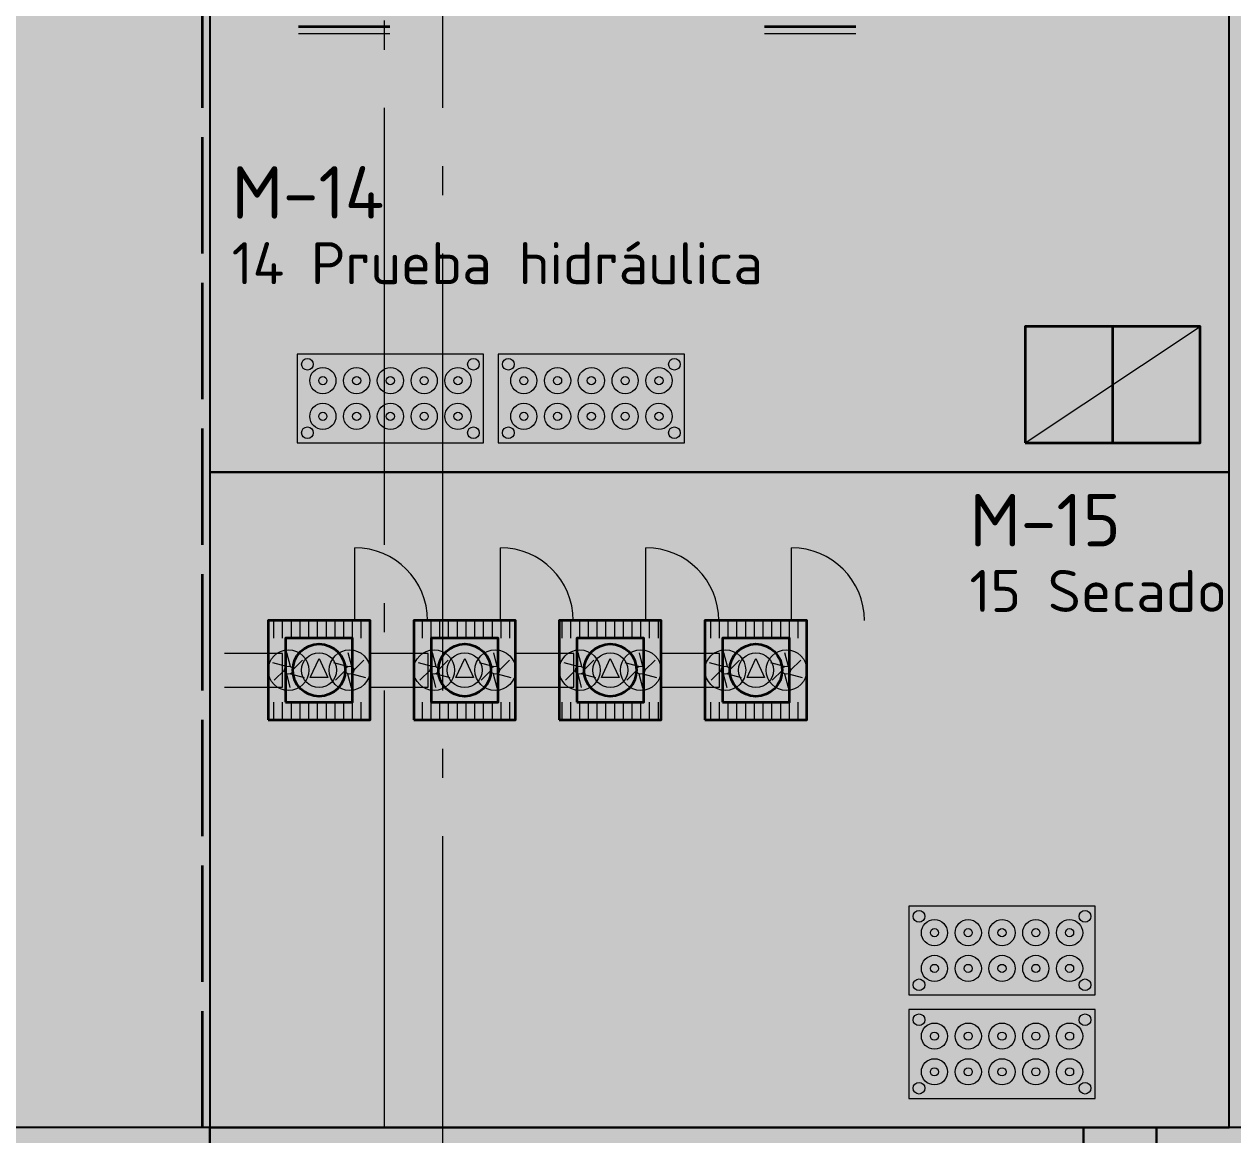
# Model space of a CAD drawing. Header units: millimetres. Extents: x 0 to 1189, y 0 to 841.
# Drawn here: x 349.62 to 391.12, y 529.25 to 567.38 of the extents above; entities that cross this region are included whole.
import ezdxf
from ezdxf.enums import TextEntityAlignment as Align

# ---------------------------------------------------------------- set-up
doc = ezdxf.new("R2010")
doc.units = ezdxf.units.MM
doc.linetypes.add('IRAM-E-TRAZOS', pattern=[5, 4, -1])
doc.linetypes.add('IRAM-F-TRAZO-PUNTO', pattern=[20, 15, -2, 1, -2])
for name, color, linetype, lineweight in [('A-EJE', 1, 'IRAM-F-TRAZO-PUNTO', 18), ('A-EQUIPO-FINO', 8, 'CONTINUOUS', 13), ('A-EQUIPO-OCULTO', 8, 'IRAM-E-TRAZOS', 13), ('A-EQUIPO-RELLENO', 9, 'CONTINUOUS', 13), ('A-RELLENO', 9, 'CONTINUOUS', 13), ('A-SECTOR', 1, 'CONTINUOUS', 25), ('A-SECTOR-TXT', 1, 'CONTINUOUS', 25)]:
    doc.layers.add(name, color=color, linetype=linetype, lineweight=lineweight)
for name, color, linetype, lineweight, true_color in [('A-EQUIPO', 30, 'CONTINUOUS', 35, 0xe67800), ('A-PASILLO', 2, 'IRAM-E-TRAZOS', 35, 0xd7a500), ('A-SENDA', 2, 'CONTINUOUS', 25, 0xd7a500)]:
    doc.layers.add(name, color=color, linetype=linetype, lineweight=lineweight, true_color=true_color)
doc.styles.add('ISO3098', font='isocpeur.ttf')

msp = doc.modelspace()

# ---------------------------------------------------------------- hatches: boundary and pattern name
at = {"layer": 'A-EQUIPO-FINO'}
h = msp.add_hatch(dxfattribs=at)
h.set_pattern_fill('ANSI31', scale=0.0944882, angle=45)
h.paths.add_polyline_path([(358, 546.3), (361.5, 546.3), (361.5, 546.9), (358, 546.9)])
h = msp.add_hatch(dxfattribs=at)
h.set_pattern_fill('ANSI31', scale=0.0944882, angle=45)
h.paths.add_polyline_path([(363, 546.3), (366.5, 546.3), (366.5, 546.9), (363, 546.9)])
h = msp.add_hatch(dxfattribs=at)
h.set_pattern_fill('ANSI31', scale=0.0944882, angle=45)
h.paths.add_polyline_path([(368, 546.3), (371.5, 546.3), (371.5, 546.9), (368, 546.9)])
h = msp.add_hatch(dxfattribs=at)
h.set_pattern_fill('ANSI31', scale=0.0944882, angle=45)
h.paths.add_polyline_path([(373, 546.3), (376.5, 546.3), (376.5, 546.9), (373, 546.9)])
h = msp.add_hatch(dxfattribs=at)
h.set_pattern_fill('ANSI31', scale=0.0944882, angle=45)
h.paths.add_polyline_path([(358, 543.5), (361.5, 543.5), (361.5, 544.1), (358, 544.1)])
h = msp.add_hatch(dxfattribs=at)
h.set_pattern_fill('ANSI31', scale=0.0944882, angle=45)
h.paths.add_polyline_path([(363, 543.5), (366.5, 543.5), (366.5, 544.1), (363, 544.1)])
h = msp.add_hatch(dxfattribs=at)
h.set_pattern_fill('ANSI31', scale=0.0944882, angle=45)
h.paths.add_polyline_path([(368, 543.5), (371.5, 543.5), (371.5, 544.1), (368, 544.1)])
h = msp.add_hatch(dxfattribs=at)
h.set_pattern_fill('ANSI31', scale=0.0944882, angle=45)
h.paths.add_polyline_path([(373, 543.5), (376.5, 543.5), (376.5, 544.1), (373, 544.1)])
at = {"layer": 'A-EQUIPO-RELLENO', "true_color": 0xc8e1fa}
h = msp.add_hatch(color=7, dxfattribs=at)
h.dxf.hatch_style = 1
h.paths.add_polyline_path([(384, 553), (390, 553), (390, 557), (384, 557)])
at = {"layer": 'A-EQUIPO-RELLENO', "true_color": 0xeeeeee}
h = msp.add_hatch(color=7, dxfattribs=at)
h.dxf.hatch_style = 1
h.paths.add_polyline_path([(359, 553), (365.4, 553), (365.4, 556.05), (359, 556.05)])
h = msp.add_hatch(color=7, dxfattribs=at)
h.dxf.hatch_style = 1
h.paths.add_polyline_path([(365.9, 553), (372.3, 553), (372.3, 556.05), (365.9, 556.05)])
at = {"layer": 'A-EQUIPO-RELLENO', "true_color": 0xfad7c8}
h = msp.add_hatch(color=7, dxfattribs=at)
h.dxf.hatch_style = 1
h.paths.add_polyline_path([(358, 543.5), (361.5, 543.5), (361.5, 546.9), (358, 546.9)])
h = msp.add_hatch(color=7, dxfattribs=at)
h.dxf.hatch_style = 1
h.paths.add_polyline_path([(363, 543.5), (366.5, 543.5), (366.5, 546.9), (363, 546.9)])
h = msp.add_hatch(color=7, dxfattribs=at)
h.dxf.hatch_style = 1
h.paths.add_polyline_path([(368, 543.5), (371.5, 543.5), (371.5, 546.9), (368, 546.9)])
h = msp.add_hatch(color=7, dxfattribs=at)
h.dxf.hatch_style = 1
h.paths.add_polyline_path([(373, 543.5), (376.5, 543.5), (376.5, 546.9), (373, 546.9)])
at = {"layer": 'A-EQUIPO-RELLENO', "true_color": 0xfff5ee}
h = msp.add_hatch(color=7, dxfattribs=at)
h.dxf.hatch_style = 1
h.paths.add_polyline_path([(358.6, 544.1), (360.9, 544.1), (360.9, 546.3), (358.6, 546.3)])
h = msp.add_hatch(color=7, dxfattribs=at)
h.dxf.hatch_style = 1
h.paths.add_polyline_path([(363.6, 544.1), (365.9, 544.1), (365.9, 546.3), (363.6, 546.3)])
h = msp.add_hatch(color=7, dxfattribs=at)
h.dxf.hatch_style = 1
h.paths.add_polyline_path([(368.6, 544.1), (370.9, 544.1), (370.9, 546.3), (368.6, 546.3)])
h = msp.add_hatch(color=7, dxfattribs=at)
h.dxf.hatch_style = 1
h.paths.add_polyline_path([(373.6, 544.1), (375.9, 544.1), (375.9, 546.3), (373.6, 546.3)])
at = {"layer": 'A-EQUIPO-RELLENO', "true_color": 0xeeeeee}
h = msp.add_hatch(color=7, dxfattribs=at)
h.dxf.hatch_style = 1
h.paths.add_polyline_path([(380, 534.05), (386.4, 534.05), (386.4, 537.1), (380, 537.1)])
h = msp.add_hatch(color=7, dxfattribs=at)
h.dxf.hatch_style = 1
h.paths.add_polyline_path([(380, 530.5), (386.4, 530.5), (386.4, 533.55), (380, 533.55)])
at = {"layer": 'A-RELLENO', "true_color": 0xf6f6f6}
h = msp.add_hatch(color=7, dxfattribs=at)
h.dxf.hatch_style = 1
h.paths.add_polyline_path([(348.5, 529.5), (356, 529.5), (356, 609.5), (348.5, 609.5)])
h = msp.add_hatch(color=7, dxfattribs=at)
h.dxf.hatch_style = 1
h.paths.add_polyline_path([(391, 529.5), (398.5, 529.5), (398.5, 609.5), (391, 609.5)])
at = {"layer": 'A-RELLENO', "true_color": 0xfde4c8}
h = msp.add_hatch(color=7, dxfattribs=at)
h.dxf.hatch_style = 1
h.paths.add_polyline_path([(356, 552), (391, 552), (391, 574.5), (356, 574.5)])
h = msp.add_hatch(color=7, dxfattribs=at)
h.dxf.hatch_style = 1
h.paths.add_polyline_path([(356, 529.5), (391, 529.5), (391, 552), (356, 552)])
at = {"layer": 'A-RELLENO', "true_color": 0xfff4b4}
h = msp.add_hatch(color=7, dxfattribs=at)
h.dxf.hatch_style = 1
h.paths.add_polyline_path([(348.5, 484.5), (356, 484.5), (356, 529.5), (348.5, 529.5)])
at = {"layer": 'A-RELLENO', "true_color": 0xf8d9c0}
h = msp.add_hatch(color=7, dxfattribs=at)
h.dxf.hatch_style = 1
h.paths.add_polyline_path([(356, 512), (386, 512), (386, 529.5), (356, 529.5)])
h = msp.add_hatch(color=7, dxfattribs=at)
h.dxf.hatch_style = 1
h.paths.add_polyline_path([(386, 484.5), (388.5, 484.5), (388.5, 529.5), (386, 529.5)])
h = msp.add_hatch(color=7, dxfattribs=at)
h.dxf.hatch_style = 1
h.paths.add_polyline_path([(388.5, 509.5), (428.5, 509.5), (428.5, 529.5), (388.5, 529.5)])

# ---------------------------------------------------------------- linework, layer by layer
at = {"layer": 'A-EJE'}
for p, q in [((364, 364.5), (364, 707)), ((362, 369.5), (362, 622.5)), ((358.5, 545.778), (356.5, 545.778)), ((358.5, 544.622), (358.5, 545.778)), ((363.5, 545.778), (361.5, 545.778)), ((363.5, 544.622), (363.5, 545.778)), ((368.5, 545.778), (366.5, 545.778)), ((368.5, 544.622), (368.5, 545.778)), ((373.5, 545.778), (371.5, 545.778)), ((373.5, 544.622), (373.5, 545.778)), ((356.5, 544.622), (358.5, 544.622)), ((361.5, 544.622), (363.5, 544.622)), ((366.5, 544.622), (368.5, 544.622)), ((371.5, 544.622), (373.5, 544.622))]:
    msp.add_line(p, q, dxfattribs=at)
at = {"layer": 'A-EQUIPO'}
for p, q in [((359.045, 567.3), (362.182, 567.3)), ((375.046, 567.3), (378.182, 567.3)), ((387, 553), (387, 557))]:
    msp.add_line(p, q, dxfattribs=at)
for points in [[(384, 553), (390, 553), (390, 557), (384, 557)], [(358, 543.5), (361.5, 543.5), (361.5, 546.9), (358, 546.9)], [(363, 543.5), (366.5, 543.5), (366.5, 546.9), (363, 546.9)], [(368, 543.5), (371.5, 543.5), (371.5, 546.9), (368, 546.9)], [(373, 543.5), (376.5, 543.5), (376.5, 546.9), (373, 546.9)], [(358.6, 544.1), (360.9, 544.1), (360.9, 546.3), (358.6, 546.3)], [(363.6, 544.1), (365.9, 544.1), (365.9, 546.3), (363.6, 546.3)], [(368.6, 544.1), (370.9, 544.1), (370.9, 546.3), (368.6, 546.3)], [(373.6, 544.1), (375.9, 544.1), (375.9, 546.3), (373.6, 546.3)]]:
    msp.add_lwpolyline(points, close=True, dxfattribs=at)
for centre in [(359.75, 545.2), (364.75, 545.2), (369.75, 545.2), (374.75, 545.2)]:
    msp.add_circle(centre, 0.9, dxfattribs=at)
at = {"layer": 'A-EQUIPO-FINO'}
for p, q in [((384, 553), (390, 557)), ((360.975, 546.9), (360.975, 549.4)), ((365.975, 546.9), (365.975, 549.4)), ((370.975, 546.9), (370.975, 549.4)), ((375.975, 546.9), (375.975, 549.4))]:
    msp.add_line(p, q, dxfattribs=at)
for points in [[(359, 553), (365.4, 553), (365.4, 556.05), (359, 556.05)], [(365.9, 553), (372.3, 553), (372.3, 556.05), (365.9, 556.05)], [(359.45, 544.95), (359.75, 545.6), (360.05, 544.95)], [(364.45, 544.95), (364.75, 545.6), (365.05, 544.95)], [(369.45, 544.95), (369.75, 545.6), (370.05, 544.95)], [(374.45, 544.95), (374.75, 545.6), (375.05, 544.95)], [(380, 534.05), (386.4, 534.05), (386.4, 537.1), (380, 537.1)], [(380, 530.5), (386.4, 530.5), (386.4, 533.55), (380, 533.55)]]:
    msp.add_lwpolyline(points, close=True, dxfattribs=at)
for points in [[(358.77, 545.321), (358.648, 545.793)], [(360.87, 545.321), (360.748, 545.793)], [(363.77, 545.321), (363.648, 545.793)], [(365.87, 545.321), (365.748, 545.793)], [(368.77, 545.321), (368.648, 545.793)], [(370.87, 545.321), (370.748, 545.793)], [(373.77, 545.321), (373.648, 545.793)], [(375.87, 545.321), (375.748, 545.793)], [(358.63, 545.321), (358.161, 545.451)], [(358.84, 545.2), (359.187, 545.541)], [(360.73, 545.321), (360.261, 545.451)], [(360.94, 545.2), (361.287, 545.541)], [(363.63, 545.321), (363.161, 545.451)], [(363.84, 545.2), (364.187, 545.541)], [(365.73, 545.321), (365.261, 545.451)], [(365.94, 545.2), (366.287, 545.541)], [(368.63, 545.321), (368.161, 545.451)], [(368.84, 545.2), (369.187, 545.541)], [(370.73, 545.321), (370.261, 545.451)], [(370.94, 545.2), (371.287, 545.541)], [(373.63, 545.321), (373.161, 545.451)], [(373.84, 545.2), (374.187, 545.541)], [(375.73, 545.321), (375.261, 545.451)], [(375.94, 545.2), (376.287, 545.541)], [(358.56, 545.2), (358.213, 544.859)], [(358.63, 545.079), (358.752, 544.607)], [(358.77, 545.079), (359.239, 544.949)], [(360.66, 545.2), (360.313, 544.859)], [(360.73, 545.079), (360.852, 544.607)], [(360.87, 545.079), (361.339, 544.949)], [(363.56, 545.2), (363.213, 544.859)], [(363.63, 545.079), (363.752, 544.607)], [(363.77, 545.079), (364.239, 544.949)], [(365.66, 545.2), (365.313, 544.859)], [(365.73, 545.079), (365.852, 544.607)], [(365.87, 545.079), (366.339, 544.949)], [(368.56, 545.2), (368.213, 544.859)], [(368.63, 545.079), (368.752, 544.607)], [(368.77, 545.079), (369.239, 544.949)], [(370.66, 545.2), (370.313, 544.859)], [(370.73, 545.079), (370.852, 544.607)], [(370.87, 545.079), (371.339, 544.949)], [(373.56, 545.2), (373.213, 544.859)], [(373.63, 545.079), (373.752, 544.607)], [(373.77, 545.079), (374.239, 544.949)], [(375.66, 545.2), (375.313, 544.859)], [(375.73, 545.079), (375.852, 544.607)], [(375.87, 545.079), (376.339, 544.949)]]:
    msp.add_lwpolyline(points, dxfattribs=at)
for centre, radius in [((359.35, 555.7), 0.2), ((365.05, 555.7), 0.2), ((366.25, 555.7), 0.2), ((371.95, 555.7), 0.2), ((359.88, 555.138), 0.45), ((359.88, 555.138), 0.14), ((361.04, 555.138), 0.45), ((361.04, 555.138), 0.14), ((362.2, 555.138), 0.45), ((362.2, 555.138), 0.14), ((363.36, 555.138), 0.45), ((363.36, 555.138), 0.14), ((364.52, 555.138), 0.45), ((364.52, 555.138), 0.14), ((366.78, 555.138), 0.45), ((366.78, 555.138), 0.14), ((367.94, 555.138), 0.45), ((367.94, 555.138), 0.14), ((369.1, 555.138), 0.45), ((369.1, 555.138), 0.14), ((370.26, 555.138), 0.45), ((370.26, 555.138), 0.14), ((371.42, 555.138), 0.45), ((371.42, 555.138), 0.14), ((359.88, 553.913), 0.45), ((359.88, 553.913), 0.14), ((361.04, 553.913), 0.45), ((361.04, 553.913), 0.14), ((362.2, 553.913), 0.45), ((362.2, 553.913), 0.14), ((363.36, 553.913), 0.45), ((363.36, 553.913), 0.14), ((364.52, 553.913), 0.45), ((364.52, 553.913), 0.14), ((366.78, 553.913), 0.45), ((366.78, 553.913), 0.14), ((367.94, 553.913), 0.45), ((367.94, 553.913), 0.14), ((369.1, 553.913), 0.45), ((369.1, 553.913), 0.14), ((370.26, 553.913), 0.45), ((370.26, 553.913), 0.14), ((371.42, 553.913), 0.45), ((371.42, 553.913), 0.14), ((359.35, 553.35), 0.2), ((365.05, 553.35), 0.2), ((366.25, 553.35), 0.2), ((371.95, 553.35), 0.2), ((358.7, 545.2), 0.7), ((359.75, 545.2), 0.6), ((360.8, 545.2), 0.7), ((363.7, 545.2), 0.7), ((364.75, 545.2), 0.6), ((365.8, 545.2), 0.7), ((368.7, 545.2), 0.7), ((369.75, 545.2), 0.6), ((370.8, 545.2), 0.7), ((373.7, 545.2), 0.7), ((374.75, 545.2), 0.6), ((375.8, 545.2), 0.7), ((358.7, 545.2), 0.14), ((360.8, 545.2), 0.14), ((363.7, 545.2), 0.14), ((365.8, 545.2), 0.14), ((368.7, 545.2), 0.14), ((370.8, 545.2), 0.14), ((373.7, 545.2), 0.14), ((375.8, 545.2), 0.14), ((380.35, 536.75), 0.2), ((380.88, 536.188), 0.45), ((382.04, 536.188), 0.45), ((383.2, 536.188), 0.45), ((384.36, 536.188), 0.45), ((385.52, 536.188), 0.45), ((386.05, 536.75), 0.2), ((380.88, 536.188), 0.14), ((382.04, 536.188), 0.14), ((383.2, 536.188), 0.14), ((384.36, 536.188), 0.14), ((385.52, 536.188), 0.14), ((380.88, 534.962), 0.45), ((382.04, 534.962), 0.45), ((383.2, 534.962), 0.45), ((384.36, 534.962), 0.45), ((385.52, 534.962), 0.45), ((380.88, 534.962), 0.14), ((382.04, 534.962), 0.14), ((383.2, 534.962), 0.14), ((384.36, 534.962), 0.14), ((385.52, 534.962), 0.14), ((380.35, 534.4), 0.2), ((386.05, 534.4), 0.2), ((380.35, 533.2), 0.2), ((386.05, 533.2), 0.2), ((380.88, 532.638), 0.45), ((382.04, 532.638), 0.45), ((383.2, 532.638), 0.45), ((384.36, 532.638), 0.45), ((385.52, 532.638), 0.45), ((380.88, 532.638), 0.14), ((382.04, 532.638), 0.14), ((383.2, 532.638), 0.14), ((384.36, 532.638), 0.14), ((385.52, 532.638), 0.14), ((380.88, 531.413), 0.45), ((382.04, 531.413), 0.45), ((383.2, 531.413), 0.45), ((384.36, 531.413), 0.45), ((385.52, 531.413), 0.45), ((380.88, 531.413), 0.14), ((382.04, 531.413), 0.14), ((383.2, 531.413), 0.14), ((384.36, 531.413), 0.14), ((385.52, 531.413), 0.14), ((380.35, 530.85), 0.2), ((386.05, 530.85), 0.2)]:
    msp.add_circle(centre, radius, dxfattribs=at)
at = {"layer": 'A-EQUIPO-OCULTO'}
for p, q in [((359.045, 567.05), (362.182, 567.05)), ((375.046, 567.05), (378.182, 567.05))]:
    msp.add_line(p, q, dxfattribs=at)
for centre in [(360.975, 546.9), (365.975, 546.9), (370.975, 546.9), (375.975, 546.9)]:
    msp.add_arc(centre, 2.5, 0, 90, dxfattribs=at)
at = {"layer": 'A-PASILLO'}
msp.add_line((355.75, 529.5), (355.75, 609.5), dxfattribs=at)
at = {"layer": 'A-SECTOR'}
for points in [[(356, 552), (391, 552), (391, 574.5), (356, 574.5)], [(356, 529.5), (391, 529.5), (391, 552), (356, 552)], [(356, 512), (386, 512), (386, 529.5), (356, 529.5)], [(386, 484.5), (388.5, 484.5), (388.5, 529.5), (386, 529.5)], [(388.5, 509.5), (428.5, 509.5), (428.5, 529.5), (388.5, 529.5)]]:
    msp.add_lwpolyline(points, close=True, dxfattribs=at)
at = {"layer": 'A-SENDA'}
msp.add_lwpolyline([(348.5, 484.5), (356, 484.5), (356, 529.5), (348.5, 529.5)], close=True, dxfattribs=at)

# ---------------------------------------------------------------- texts
at = {"layer": 'A-SECTOR-TXT', "style": 'ISO3098'}
for s, height, p in [('M-14', 1.8, (356.75, 562.5)), ('14 Prueba hidráulica', 1.44, (356.75, 559.89)), ('M-15', 1.8, (382.085, 551.25)), ('15 Secado', 1.44, (382.085, 548.64))]:
    msp.add_text(s, height=height, dxfattribs=at).set_placement(p, align=Align.TOP_LEFT)

doc.saveas('drawing.dxf')
